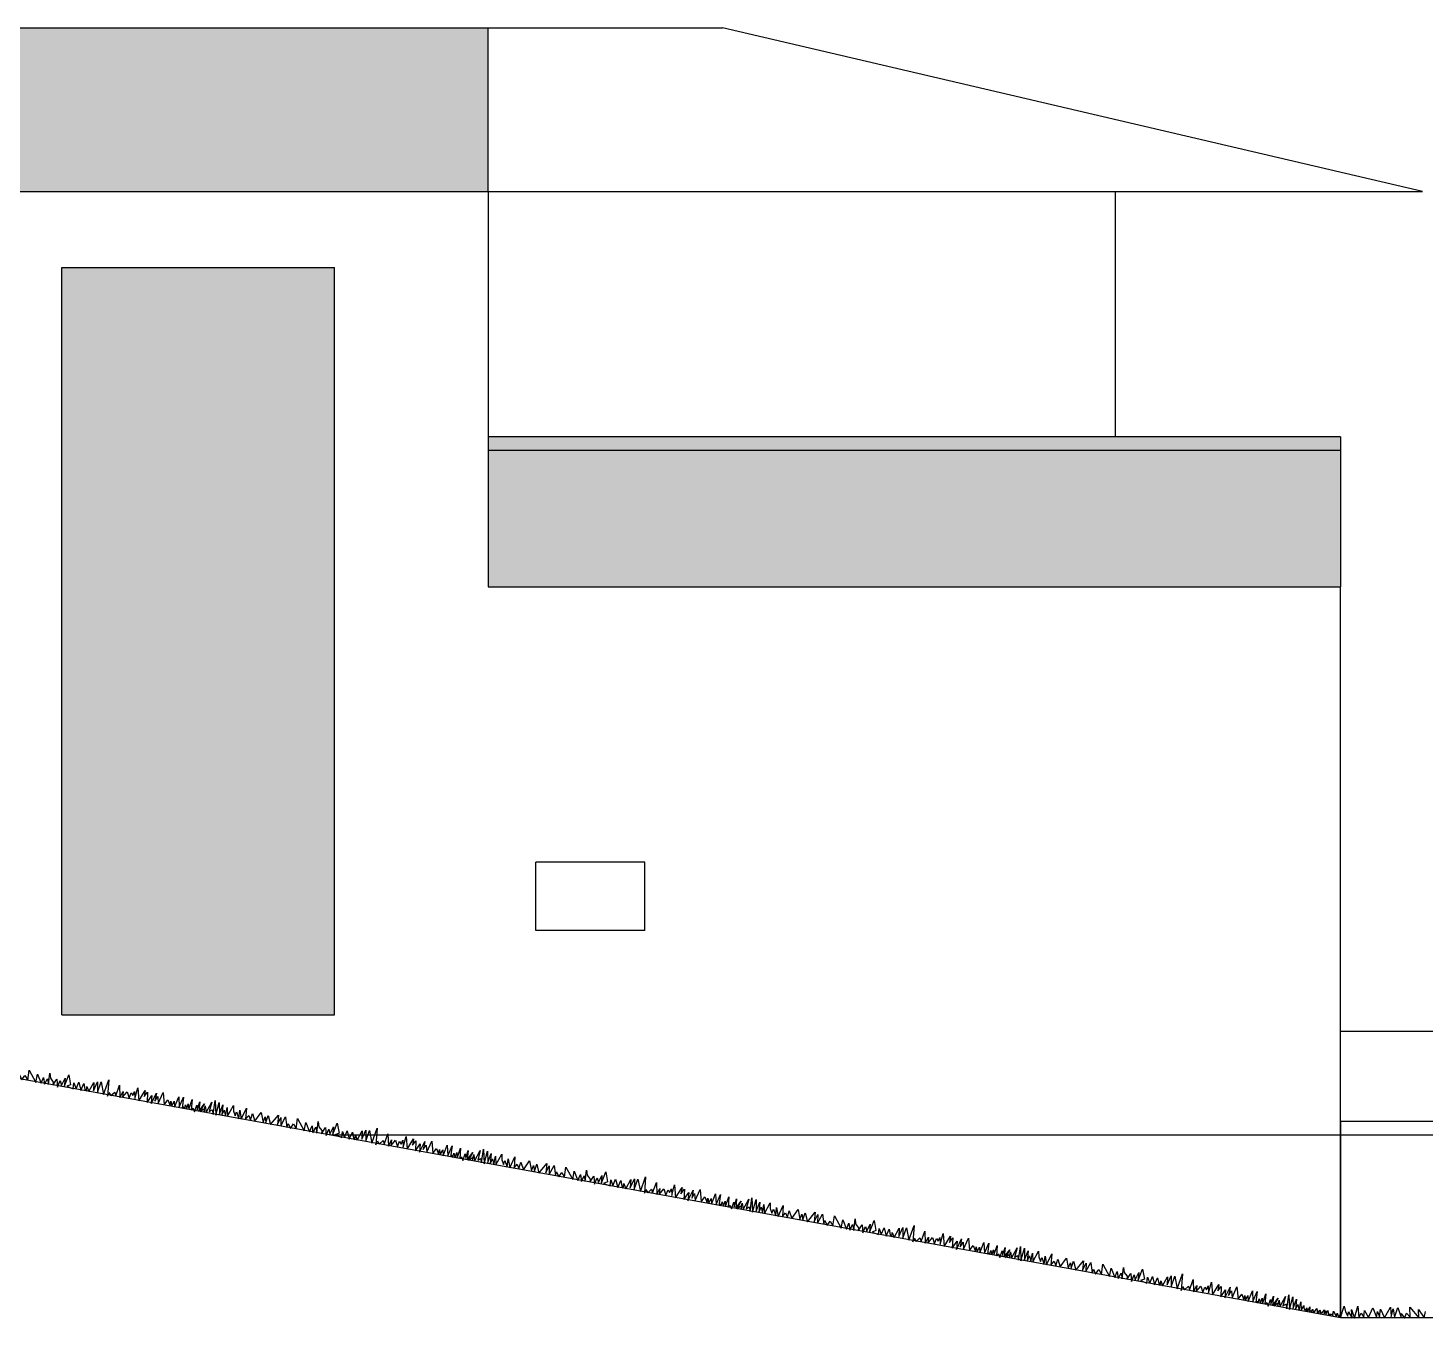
# Model space of a CAD drawing. Header units: millimetres. Extents: x 92.2 to 172.4, y 6.8 to 63.1.
# Drawn here: x 156.57 to 166.81, y 19.44 to 28.91 of the extents above; entities that cross this region are included whole.
import ezdxf

# ---------------------------------------------------------------- set-up
doc = ezdxf.new("R2010")
doc.units = ezdxf.units.MM
for name, color, linetype in [('Alvenaria', 5, 'Continuous'), ('Escada', 1, 'Continuous'), ('Janelas', 3, 'Continuous'), ('Proj. Corte Terreno', 254, 'Continuous'), ('VEGETAÇÃO', 64, 'Continuous'), ('VERDE', 92, 'Continuous')]:
    doc.layers.add(name, color=color, linetype=linetype)

# ---------------------------------------------------------------- blocks, each defined once
blk = doc.blocks.new('gramado')
at = {"layer": 'VERDE'}
for points in [[(0, 0), (0.028, 0.084), (0.036, 0.043), (0.054, 0.012), (0.059, 0.043), (0.085, -0.004), (0.08, 0.058), (0.103, -0.004), (0.126, 0.082), (0.134, 0.001), (0.152, 0.032), (0.171, 0.001), (0.176, 0.051), (0.204, -0.001), (0.238, 0.071), (0.264, 0.001), (0.272, 0.043), (0.285, 0.004), (0.293, 0.058), (0.321, -0.004), (0.365, 0.074), (0.37, 0.005), (0.386, 0.061), (0.396, -0.001), (0.42, 0.071), (0.443, -0.004), (0.446, 0.027), (0.469, -0.006), (0.485, 0.03), (0.511, -0.001), (0.508, 0.074), (0.573, -0.006), (0.573, 0.056), (0.612, -0.006), (0.622, 0.04), (0.638, -0.009), (0.651, 0.035), (0.666, -0.006), (0.661, 0.079), (0.672, 0.043), (0.698, 0.019), (0.7, -0.004), (0.721, 0.045), (0.736, -0.012), (0.747, 0.038), (0.762, 0.004), (0.778, 0.061), (0.783, -0.001), (0.801, 0.092), (0.827, 0.022), (0.801, 0.006), (0.851, -0.004), (0.848, 0.04), (0.871, -0.001), (0.882, 0.051), (0.908, -0.006), (0.921, 0.048), (0.936, 0.009), (0.949, -0.004), (0.947, 0.03), (0.967, -0.004), (0.991, 0.069), (0.999, 0.009), (1.017, 0.079), (1.03, 0.001), (1.043, 0.082), (1.077, -0.006), (1.095, 0.108), (1.108, -0.012), (1.113, 0.017), (1.131, -0.004), (1.154, 0.027), (1.167, 0.001), (1.18, 0.082), (1.199, -0.006), (1.214, 0.043), (1.217, -0.001), (1.243, 0.045), (1.266, 0.001), (1.274, 0.043), (1.289, 0.025), (1.297, 0.056), (1.308, 0.006), (1.315, 0.087), (1.339, -0.004), (1.372, 0.079), (1.372, 0.032), (1.391, 0.069), (1.401, -0.006), (1.427, 0.051), (1.432, -0.009), (1.456, 0.074), (1.456, 0.014), (1.471, 0.051), (1.484, 0.001), (1.505, 0.087), (1.529, -0.001), (1.549, 0.04), (1.572, 0.001), (1.572, 0.035), (1.585, -0.001), (1.596, 0.038), (1.606, -0.004), (1.622, 0.077), (1.64, 0.001)], [(1.64, 0.001), (1.658, 0.079), (1.662, -0.003), (1.671, 0.011), (1.679, -0.003), (1.681, 0.028), (1.696, -0.003), (1.701, 0.037), (1.711, -0.003), (1.722, 0.073), (1.73, -0.003), (1.741, 0.013), (1.756, -0.012), (1.764, 0.039), (1.773, 0.007), (1.781, 0.067), (1.786, -0.001), (1.817, 0.058), (1.796, -0.003), (1.82, 0.022), (1.826, 0.001), (1.826, 0.045), (1.841, -0.001), (1.868, 0.081), (1.862, 0.009), (1.881, 0.026), (1.894, -0.006), (1.89, 0.096), (1.913, -0.008), (1.922, 0.088), (1.938, 0.005), (1.951, 0.075), (1.958, -0.001), (1.968, 0.039), (1.985, -0.003), (1.985, 0.062), (2, 0)]]:
    blk.add_lwpolyline(points, dxfattribs=at)

msp = doc.modelspace()

# ---------------------------------------------------------------- hatches: boundary and pattern name
h = msp.add_hatch(color=256)
h.set_gradient(color1=(28, 214, 227), one_color=1, tint=1, name='CURVED')
h.paths.add_polyline_path([(159.943, 27.706), (159.943, 28.906), (155.693, 28.906), (155.693, 27.706)])
h = msp.add_hatch(color=256)
h.set_gradient(color1=(28, 214, 227), one_color=1, tint=1, name='CURVED')
h.paths.add_polyline_path([(158.818, 27.149), (156.818, 27.149), (156.818, 21.667), (158.818, 21.667)])
msp.add_hatch(color=256).paths.add_polyline_path([(166.193, 25.806), (166.193, 25.906), (159.943, 25.906), (159.943, 25.806)])
h = msp.add_hatch(color=256)
h.set_gradient(color1=(28, 214, 227), one_color=1, tint=1, name='CURVED')
h.paths.add_polyline_path([(166.193, 24.806), (166.193, 25.806), (159.943, 25.806), (159.943, 24.806)])

# ---------------------------------------------------------------- linework, layer by layer
at = {"color": 30}
for p, q in [((151.555, 28.906), (161.661, 28.906)), ((166.793, 27.706), (161.661, 28.906)), ((147.593, 27.706), (166.793, 27.706))]:
    msp.add_line(p, q, dxfattribs=at)
for p, q in [((159.943, 27.706), (159.943, 28.906)), ((148.193, 27.706), (166.193, 27.706)), ((156.818, 21.667), (156.818, 27.149)), ((156.818, 27.149), (158.818, 27.149)), ((158.818, 21.667), (158.818, 27.149)), ((166.193, 25.906), (159.943, 25.906)), ((164.543, 25.906), (164.543, 25.906)), ((166.193, 25.906), (166.193, 24.806)), ((166.193, 25.806), (159.943, 25.806)), ((156.818, 21.667), (158.818, 21.667)), ((167.693, 21.546), (166.193, 21.546))]:
    msp.add_line(p, q)
at = {"color": 101}
msp.add_line((148.193, 22.706), (166.193, 19.446), dxfattribs=at)
at = {"layer": 'Alvenaria'}
for p, q in [((159.943, 27.706), (159.943, 24.806)), ((164.543, 25.906), (164.543, 27.706)), ((159.943, 24.806), (166.193, 24.806)), ((166.193, 19.446), (166.193, 24.806)), ((158.794, 20.786), (166.193, 20.786))]:
    msp.add_line(p, q, dxfattribs=at)
at = {"layer": 'Escada'}
for p, q in [((166.193, 20.886), (166.193, 19.446)), ((166.193, 20.886), (167.693, 20.886)), ((166.193, 20.786), (167.693, 20.786)), ((166.193, 19.446), (167.693, 19.446))]:
    msp.add_line(p, q, dxfattribs=at)
at = {"layer": 'Janelas'}
for p, q in [((160.293, 22.286), (160.293, 22.786)), ((161.093, 22.786), (160.293, 22.786)), ((161.093, 22.286), (161.093, 22.786)), ((161.093, 22.286), (160.293, 22.286))]:
    msp.add_line(p, q, dxfattribs=at)
at = {"layer": 'Proj. Corte Terreno'}
msp.add_line((166.193, 19.446), (167.693, 19.446), dxfattribs=at)
at = {"layer": 'VERDE'}
for points in [[(165.905, 19.498), (165.924, 19.534), (165.924, 19.515), (165.93, 19.5), (165.935, 19.513), (165.943, 19.49), (165.945, 19.519), (165.951, 19.489), (165.968, 19.526), (165.966, 19.489), (165.976, 19.501), (165.982, 19.486), (165.988, 19.508), (165.997, 19.482), (166.018, 19.513), (166.024, 19.479), (166.031, 19.497), (166.034, 19.479), (166.042, 19.503), (166.05, 19.472), (166.076, 19.504), (166.073, 19.473), (166.084, 19.497), (166.084, 19.468), (166.1, 19.499), (166.105, 19.463), (166.109, 19.477), (166.117, 19.46), (166.126, 19.475), (166.136, 19.459), (166.14, 19.493), (166.164, 19.452), (166.168, 19.48), (166.181, 19.449), (166.19, 19.47), (166.193, 19.446), (166.197, 19.455)], [(166.193, 19.446), (166.22, 19.531), (166.228, 19.489), (166.247, 19.458), (166.251, 19.489), (166.278, 19.443), (166.272, 19.505), (166.296, 19.443), (166.319, 19.529), (166.327, 19.448), (166.345, 19.48), (166.363, 19.449), (166.368, 19.498), (166.397, 19.446), (166.43, 19.519), (166.457, 19.449), (166.464, 19.491), (166.478, 19.452), (166.485, 19.507), (166.514, 19.445), (166.558, 19.523), (166.563, 19.454), (166.578, 19.51), (166.589, 19.448), (166.612, 19.521), (166.636, 19.446), (166.638, 19.477), (166.662, 19.443), (166.677, 19.48), (166.703, 19.449), (166.7, 19.524), (166.766, 19.444), (166.765, 19.506), (166.805, 19.444), (166.815, 19.491)]]:
    msp.add_lwpolyline(points, dxfattribs=at)

# ---------------------------------------------------------------- block references
at = {"layer": 'VEGETAÇÃO', "rotation": 349.7343741838788}
for p in [(156.065, 21.28), (158.033, 20.924), (160.001, 20.568), (161.969, 20.211), (163.937, 19.855)]:
    msp.add_blockref('gramado', p, dxfattribs=at)

doc.saveas('drawing.dxf')
